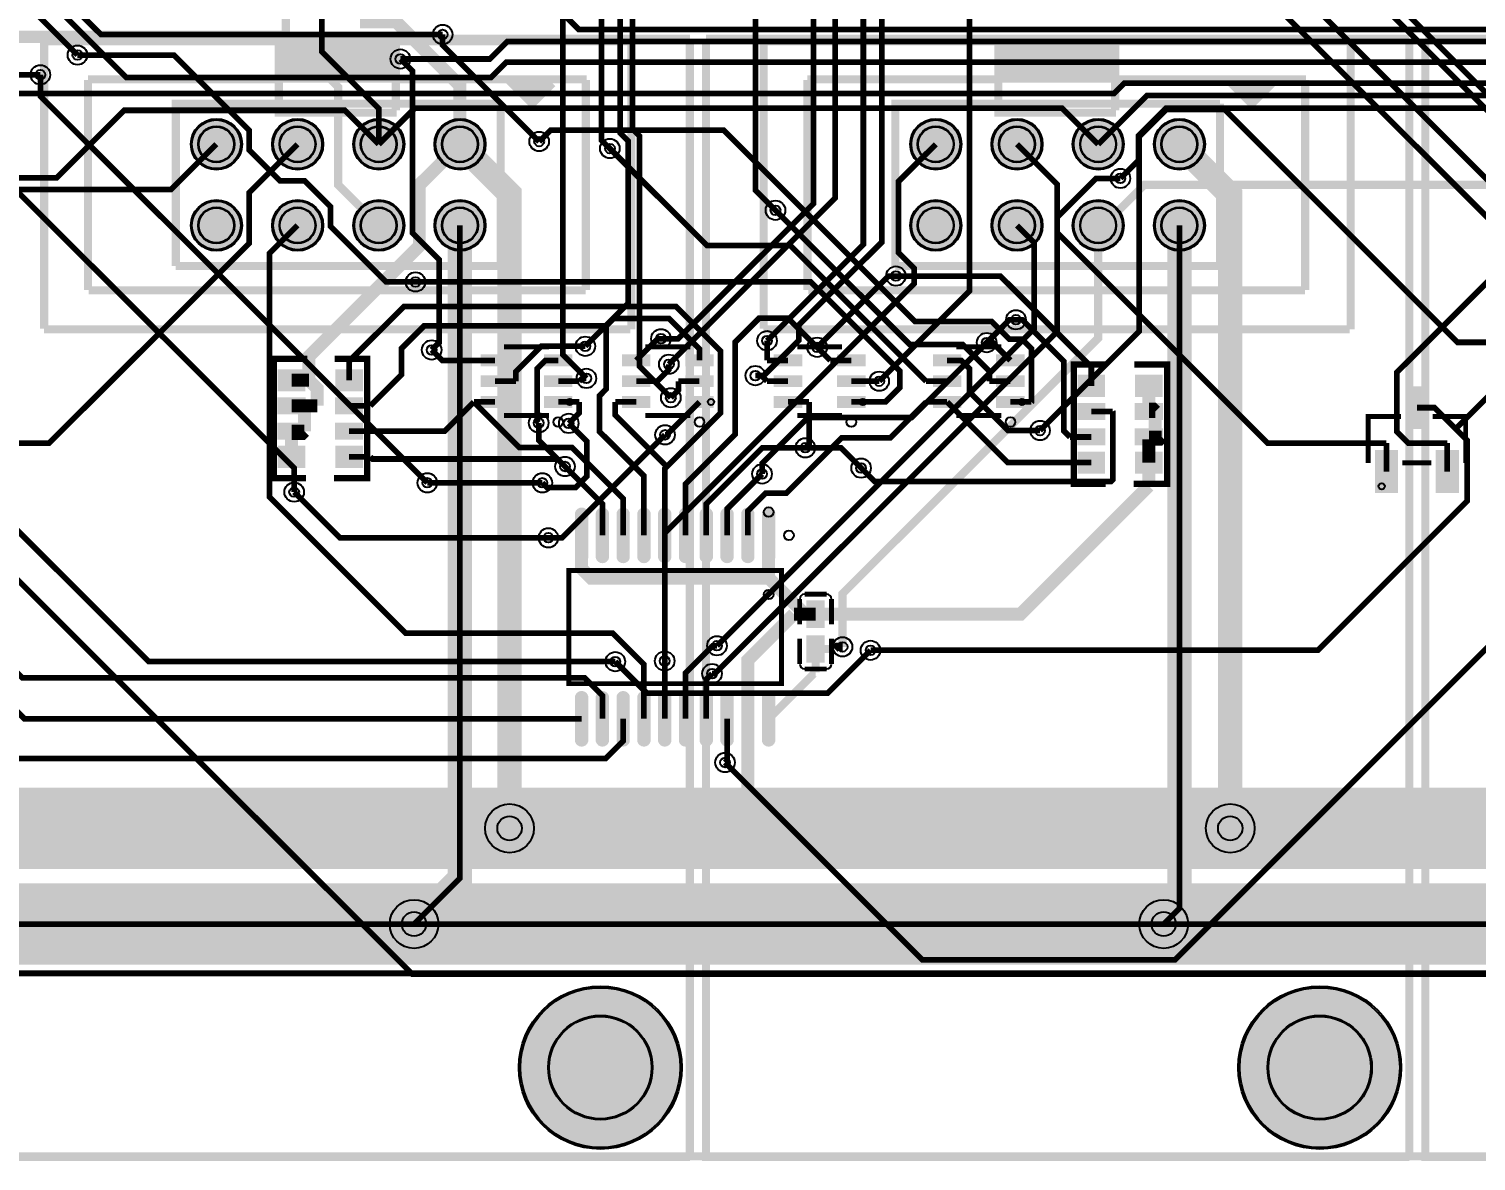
# Model space of a CAD drawing. Header units: millimetres. Extents: x 0 to 210, y -1 to 136.
# Drawn here: x 23.83 to 69.1, y -0.52 to 34.92 of the extents above; entities that cross this region are included whole.
import ezdxf

# ---------------------------------------------------------------- set-up
doc = ezdxf.new("R2010")
doc.units = ezdxf.units.MM
for name, color, linetype, true_color in [('BoardOutLine', 7, 'Continuous', 0xff00ff), ('BottomLayer', 7, 'Continuous', 0x0000ff), ('BottomSolderMaskLayer', 7, 'Continuous', 0xaa00ff), ('Document', 7, 'Continuous', 0xffffff), ('Hole', 7, 'Continuous', 0x222222), ('Multi-Layer', 7, 'Continuous', 0xc0c0c0), ('TopLayer', 7, 'Continuous', 0xff0000), ('TopPasteMaskLayer', 7, 'Continuous', 0x808080), ('TopSilkLayer', 7, 'Continuous', 0xffcc00), ('TopSolderMaskLayer', 7, 'Continuous', 0x800080)]:
    doc.layers.add(name, color=color, linetype=linetype, true_color=true_color)

msp = doc.modelspace()

# ---------------------------------------------------------------- hatches: boundary and pattern name
at = {"layer": 'BottomSolderMaskLayer'}
for points in [[(28.905, 31.307, 1), (30.48, 31.307, 1)], [(31.445, 31.307, 1), (33.02, 31.307, 1)], [(33.985, 31.307, 1), (35.56, 31.307, 1)], [(36.525, 31.307, 1), (38.1, 31.307, 1)], [(51.409, 31.307, 1), (52.984, 31.307, 1)], [(53.949, 31.307, 1), (55.524, 31.307, 1)], [(56.489, 31.307, 1), (58.064, 31.307, 1)], [(59.029, 31.307, 1), (60.604, 31.307, 1)], [(28.905, 28.767, 1), (30.48, 28.767, 1)], [(31.445, 28.767, 1), (33.02, 28.767, 1)], [(33.985, 28.767, 1), (35.56, 28.767, 1)], [(36.525, 28.767, 1), (38.1, 28.767, 1)], [(51.409, 28.767, 1), (52.984, 28.767, 1)], [(53.949, 28.767, 1), (55.524, 28.767, 1)], [(56.489, 28.767, 1), (58.064, 28.767, 1)], [(59.029, 28.767, 1), (60.604, 28.767, 1)], [(39.154, 2.407, 1), (44.255, 2.407, 1)], [(61.658, 2.407, 1), (66.76, 2.407, 1)]]:
    msp.add_hatch(color=256, dxfattribs=at).paths.add_polyline_path(points)
at = {"layer": 'Document'}
for points in [[(35.302, 33.237), (35.302, 34.437), (31.702, 34.437), (31.702, 33.237)], [(57.807, 33.237), (57.807, 34.437), (54.207, 34.437), (54.207, 33.237)], [(40.309, 33.339), (38.963, 33.339), (39.624, 32.679)], [(62.814, 33.339), (61.468, 33.339), (62.128, 32.679)]]:
    msp.add_hatch(color=256, dxfattribs=at).paths.add_polyline_path(points)
at = {"layer": 'Multi-Layer'}
for points in [[(28.93, 31.307, 1), (30.454, 31.307, 1)], [(31.47, 31.307, 1), (32.994, 31.307, 1)], [(34.01, 31.307, 1), (35.534, 31.307, 1)], [(36.55, 31.307, 1), (38.074, 31.307, 1)], [(51.435, 31.307, 1), (52.959, 31.307, 1)], [(53.975, 31.307, 1), (55.499, 31.307, 1)], [(56.515, 31.307, 1), (58.039, 31.307, 1)], [(59.055, 31.307, 1), (60.579, 31.307, 1)], [(28.93, 28.767, 1), (30.454, 28.767, 1)], [(31.47, 28.767, 1), (32.994, 28.767, 1)], [(34.01, 28.767, 1), (35.534, 28.767, 1)], [(36.55, 28.767, 1), (38.074, 28.767, 1)], [(51.435, 28.767, 1), (52.959, 28.767, 1)], [(53.975, 28.767, 1), (55.499, 28.767, 1)], [(56.515, 28.767, 1), (58.039, 28.767, 1)], [(59.055, 28.767, 1), (60.579, 28.767, 1)]]:
    msp.add_hatch(color=256, dxfattribs=at).paths.add_polyline_path(points)
at = {"layer": 'TopLayer'}
for points in [[(38.015, 24.365), (38.015, 24.715), (38.795, 24.715), (38.795, 24.365)], [(39.995, 24.365), (39.995, 24.715), (40.775, 24.715), (40.775, 24.365)], [(42.435, 24.365), (42.435, 24.715), (43.215, 24.715), (43.215, 24.365)], [(44.415, 24.365), (44.415, 24.715), (45.195, 24.715), (45.195, 24.365)], [(47.185, 24.365), (47.185, 24.715), (47.964, 24.715), (47.964, 24.365)], [(49.164, 24.365), (49.164, 24.715), (49.944, 24.715), (49.944, 24.365)], [(52.163, 24.365), (52.163, 24.715), (52.943, 24.715), (52.943, 24.365)], [(54.143, 24.365), (54.143, 24.715), (54.923, 24.715), (54.923, 24.365)], [(32.443, 24.247), (32.443, 23.597), (31.643, 23.597), (31.643, 24.247)], [(34.243, 24.247), (34.243, 23.597), (33.443, 23.597), (33.443, 24.247)], [(38.015, 23.715), (38.015, 24.065), (38.795, 24.065), (38.795, 23.715)], [(39.995, 23.715), (39.995, 24.065), (40.775, 24.065), (40.775, 23.715)], [(42.435, 23.715), (42.435, 24.065), (43.215, 24.065), (43.215, 23.715)], [(44.415, 23.715), (44.415, 24.065), (45.195, 24.065), (45.195, 23.715)], [(47.185, 23.715), (47.185, 24.065), (47.964, 24.065), (47.964, 23.715)], [(49.164, 23.715), (49.164, 24.065), (49.944, 24.065), (49.944, 23.715)], [(52.163, 23.715), (52.163, 24.065), (52.943, 24.065), (52.943, 23.715)], [(54.143, 23.715), (54.143, 24.065), (54.923, 24.065), (54.923, 23.715)], [(57.463, 24.069), (57.463, 23.419), (56.663, 23.419), (56.663, 24.069)], [(59.262, 24.069), (59.262, 23.419), (58.462, 23.419), (58.462, 24.069)], [(67.596, 23.686), (67.596, 22.436), (66.896, 22.436), (66.896, 23.686)], [(32.443, 23.372), (32.443, 22.872), (31.643, 22.872), (31.643, 23.372)], [(34.243, 23.372), (34.243, 22.872), (33.443, 22.872), (33.443, 23.372)], [(38.015, 23.065), (38.015, 23.415), (38.795, 23.415), (38.795, 23.065)], [(39.995, 23.065), (39.995, 23.415), (40.775, 23.415), (40.775, 23.065)], [(42.435, 23.065), (42.435, 23.415), (43.215, 23.415), (43.215, 23.065)], [(44.415, 23.065), (44.415, 23.415), (45.195, 23.415), (45.195, 23.065)], [(47.185, 23.065), (47.185, 23.415), (47.964, 23.415), (47.964, 23.065)], [(49.164, 23.065), (49.164, 23.415), (49.944, 23.415), (49.944, 23.065)], [(52.163, 23.065), (52.163, 23.415), (52.943, 23.415), (52.943, 23.065)], [(54.143, 23.065), (54.143, 23.415), (54.923, 23.415), (54.923, 23.065)], [(57.463, 23.194), (57.463, 22.694), (56.663, 22.694), (56.663, 23.194)], [(59.262, 23.194), (59.262, 22.694), (58.462, 22.694), (58.462, 23.194)], [(32.443, 22.572), (32.443, 22.072), (31.643, 22.072), (31.643, 22.572)], [(34.243, 22.572), (34.243, 22.072), (33.443, 22.072), (33.443, 22.572)], [(57.463, 22.394), (57.463, 21.894), (56.663, 21.894), (56.663, 22.394)], [(59.262, 22.394), (59.262, 21.894), (58.462, 21.894), (58.462, 22.394)], [(32.443, 21.847), (32.443, 21.197), (31.643, 21.197), (31.643, 21.847)], [(34.243, 21.847), (34.243, 21.197), (33.443, 21.197), (33.443, 21.847)], [(57.463, 21.669), (57.463, 21.019), (56.663, 21.019), (56.663, 21.669)], [(59.262, 21.669), (59.262, 21.019), (58.462, 21.019), (58.462, 21.669)], [(66.646, 21.686), (66.646, 20.436), (65.946, 20.436), (65.946, 21.686)], [(68.546, 21.686), (68.546, 20.436), (67.846, 20.436), (67.846, 21.686)], [(41.3, 18.376, -0.785398), (40.936, 18.376), (40.936, 19.754, -0.785398), (41.3, 19.754)], [(41.95, 18.376, -0.785398), (41.586, 18.376), (41.586, 19.754, -0.785398), (41.95, 19.754)], [(42.6, 18.376, -0.785398), (42.236, 18.376), (42.236, 19.754, -0.785398), (42.6, 19.754)], [(43.25, 18.376, -0.785398), (42.886, 18.376), (42.886, 19.754, -0.785398), (43.25, 19.754)], [(43.9, 18.376, -0.785398), (43.536, 18.376), (43.536, 19.754, -0.785398), (43.9, 19.754)], [(44.55, 18.376, -0.785398), (44.186, 18.376), (44.186, 19.754, -0.785398), (44.55, 19.754)], [(45.2, 18.376, -0.785398), (44.836, 18.376), (44.836, 19.754, -0.785398), (45.2, 19.754)], [(45.85, 18.376, -0.785398), (45.486, 18.376), (45.486, 19.754, -0.785398), (45.85, 19.754)], [(46.5, 18.376, -0.785398), (46.136, 18.376), (46.136, 19.754, -0.785398), (46.5, 19.754)], [(47.15, 18.376, -0.785398), (46.786, 18.376), (46.786, 19.754, -0.785398), (47.15, 19.754)], [(48.708, 16.203), (48.168, 16.203), (48.168, 16.993), (48.708, 16.993)], [(48.708, 15.903), (48.168, 15.903), (48.168, 15.113), (48.708, 15.113)], [(41.3, 12.634, -0.785398), (40.936, 12.634), (40.936, 14.012, -0.785398), (41.3, 14.012)], [(41.95, 12.634, -0.785398), (41.586, 12.634), (41.586, 14.012, -0.785398), (41.95, 14.012)], [(42.6, 12.634, -0.785398), (42.236, 12.634), (42.236, 14.012, -0.785398), (42.6, 14.012)], [(43.25, 12.634, -0.785398), (42.886, 12.634), (42.886, 14.012, -0.785398), (43.25, 14.012)], [(43.9, 12.634, -0.785398), (43.536, 12.634), (43.536, 14.012, -0.785398), (43.9, 14.012)], [(44.55, 12.634, -0.785398), (44.186, 12.634), (44.186, 14.012, -0.785398), (44.55, 14.012)], [(45.2, 12.634, -0.785398), (44.836, 12.634), (44.836, 14.012, -0.785398), (45.2, 14.012)], [(45.85, 12.634, -0.785398), (45.486, 12.634), (45.486, 14.012, -0.785398), (45.85, 14.012)], [(46.5, 12.634, -0.785398), (46.136, 12.634), (46.136, 14.012, -0.785398), (46.5, 14.012)], [(47.15, 12.634, -0.785398), (46.786, 12.634), (46.786, 14.012, -0.785398), (47.15, 14.012)]]:
    msp.add_hatch(color=256, dxfattribs=at).paths.add_polyline_path(points)
at = {"layer": 'TopPasteMaskLayer'}
for points in [[(38.015, 24.365), (38.015, 24.715), (38.795, 24.715), (38.795, 24.365)], [(39.995, 24.365), (39.995, 24.715), (40.775, 24.715), (40.775, 24.365)], [(42.435, 24.365), (42.435, 24.715), (43.215, 24.715), (43.215, 24.365)], [(44.415, 24.365), (44.415, 24.715), (45.195, 24.715), (45.195, 24.365)], [(47.185, 24.365), (47.185, 24.715), (47.964, 24.715), (47.964, 24.365)], [(49.164, 24.365), (49.164, 24.715), (49.944, 24.715), (49.944, 24.365)], [(52.163, 24.365), (52.163, 24.715), (52.943, 24.715), (52.943, 24.365)], [(54.143, 24.365), (54.143, 24.715), (54.923, 24.715), (54.923, 24.365)], [(32.443, 24.247), (32.443, 23.597), (31.643, 23.597), (31.643, 24.247)], [(34.243, 24.247), (34.243, 23.597), (33.443, 23.597), (33.443, 24.247)], [(38.015, 23.715), (38.015, 24.065), (38.795, 24.065), (38.795, 23.715)], [(39.995, 23.715), (39.995, 24.065), (40.775, 24.065), (40.775, 23.715)], [(42.435, 23.715), (42.435, 24.065), (43.215, 24.065), (43.215, 23.715)], [(44.415, 23.715), (44.415, 24.065), (45.195, 24.065), (45.195, 23.715)], [(47.185, 23.715), (47.185, 24.065), (47.964, 24.065), (47.964, 23.715)], [(49.164, 23.715), (49.164, 24.065), (49.944, 24.065), (49.944, 23.715)], [(52.163, 23.715), (52.163, 24.065), (52.943, 24.065), (52.943, 23.715)], [(54.143, 23.715), (54.143, 24.065), (54.923, 24.065), (54.923, 23.715)], [(57.463, 24.069), (57.463, 23.419), (56.663, 23.419), (56.663, 24.069)], [(59.262, 24.069), (59.262, 23.419), (58.462, 23.419), (58.462, 24.069)], [(67.596, 23.686), (67.596, 22.436), (66.896, 22.436), (66.896, 23.686)], [(32.443, 23.372), (32.443, 22.872), (31.643, 22.872), (31.643, 23.372)], [(34.243, 23.372), (34.243, 22.872), (33.443, 22.872), (33.443, 23.372)], [(38.015, 23.065), (38.015, 23.415), (38.795, 23.415), (38.795, 23.065)], [(39.995, 23.065), (39.995, 23.415), (40.775, 23.415), (40.775, 23.065)], [(42.435, 23.065), (42.435, 23.415), (43.215, 23.415), (43.215, 23.065)], [(44.415, 23.065), (44.415, 23.415), (45.195, 23.415), (45.195, 23.065)], [(47.185, 23.065), (47.185, 23.415), (47.964, 23.415), (47.964, 23.065)], [(49.164, 23.065), (49.164, 23.415), (49.944, 23.415), (49.944, 23.065)], [(52.163, 23.065), (52.163, 23.415), (52.943, 23.415), (52.943, 23.065)], [(54.143, 23.065), (54.143, 23.415), (54.923, 23.415), (54.923, 23.065)], [(57.463, 23.194), (57.463, 22.694), (56.663, 22.694), (56.663, 23.194)], [(59.262, 23.194), (59.262, 22.694), (58.462, 22.694), (58.462, 23.194)], [(32.443, 22.572), (32.443, 22.072), (31.643, 22.072), (31.643, 22.572)], [(34.243, 22.572), (34.243, 22.072), (33.443, 22.072), (33.443, 22.572)], [(57.463, 22.394), (57.463, 21.894), (56.663, 21.894), (56.663, 22.394)], [(59.262, 22.394), (59.262, 21.894), (58.462, 21.894), (58.462, 22.394)], [(32.443, 21.847), (32.443, 21.197), (31.643, 21.197), (31.643, 21.847)], [(34.243, 21.847), (34.243, 21.197), (33.443, 21.197), (33.443, 21.847)], [(57.463, 21.669), (57.463, 21.019), (56.663, 21.019), (56.663, 21.669)], [(59.262, 21.669), (59.262, 21.019), (58.462, 21.019), (58.462, 21.669)], [(66.646, 21.686), (66.646, 20.436), (65.946, 20.436), (65.946, 21.686)], [(68.546, 21.686), (68.546, 20.436), (67.846, 20.436), (67.846, 21.686)], [(41.3, 18.376, -0.785398), (40.936, 18.376), (40.936, 19.754, -0.785398), (41.3, 19.754)], [(41.95, 18.376, -0.785398), (41.586, 18.376), (41.586, 19.754, -0.785398), (41.95, 19.754)], [(42.6, 18.376, -0.785398), (42.236, 18.376), (42.236, 19.754, -0.785398), (42.6, 19.754)], [(43.25, 18.376, -0.785398), (42.886, 18.376), (42.886, 19.754, -0.785398), (43.25, 19.754)], [(43.9, 18.376, -0.785398), (43.536, 18.376), (43.536, 19.754, -0.785398), (43.9, 19.754)], [(44.55, 18.376, -0.785398), (44.186, 18.376), (44.186, 19.754, -0.785398), (44.55, 19.754)], [(45.2, 18.376, -0.785398), (44.836, 18.376), (44.836, 19.754, -0.785398), (45.2, 19.754)], [(45.85, 18.376, -0.785398), (45.486, 18.376), (45.486, 19.754, -0.785398), (45.85, 19.754)], [(46.5, 18.376, -0.785398), (46.136, 18.376), (46.136, 19.754, -0.785398), (46.5, 19.754)], [(47.15, 18.376, -0.785398), (46.786, 18.376), (46.786, 19.754, -0.785398), (47.15, 19.754)], [(48.213, 16.883), (48.663, 16.883), (48.713, 16.833), (48.713, 16.303), (48.663, 16.253), (48.213, 16.253), (48.163, 16.303), (48.163, 16.833)], [(48.213, 15.853), (48.663, 15.853), (48.713, 15.803), (48.713, 15.273), (48.663, 15.223), (48.213, 15.223), (48.163, 15.273), (48.163, 15.803)], [(41.3, 12.634, -0.785398), (40.936, 12.634), (40.936, 14.012, -0.785398), (41.3, 14.012)], [(41.95, 12.634, -0.785398), (41.586, 12.634), (41.586, 14.012, -0.785398), (41.95, 14.012)], [(42.6, 12.634, -0.785398), (42.236, 12.634), (42.236, 14.012, -0.785398), (42.6, 14.012)], [(43.25, 12.634, -0.785398), (42.886, 12.634), (42.886, 14.012, -0.785398), (43.25, 14.012)], [(43.9, 12.634, -0.785398), (43.536, 12.634), (43.536, 14.012, -0.785398), (43.9, 14.012)], [(44.55, 12.634, -0.785398), (44.186, 12.634), (44.186, 14.012, -0.785398), (44.55, 14.012)], [(45.2, 12.634, -0.785398), (44.836, 12.634), (44.836, 14.012, -0.785398), (45.2, 14.012)], [(45.85, 12.634, -0.785398), (45.486, 12.634), (45.486, 14.012, -0.785398), (45.85, 14.012)], [(46.5, 12.634, -0.785398), (46.136, 12.634), (46.136, 14.012, -0.785398), (46.5, 14.012)], [(47.15, 12.634, -0.785398), (46.786, 12.634), (46.786, 14.012, -0.785398), (47.15, 14.012)]]:
    msp.add_hatch(color=256, dxfattribs=at).paths.add_polyline_path(points)
at = {"layer": 'TopSolderMaskLayer'}
for points in [[(28.905, 31.307, 1), (30.48, 31.307, 1)], [(31.445, 31.307, 1), (33.02, 31.307, 1)], [(33.985, 31.307, 1), (35.56, 31.307, 1)], [(36.525, 31.307, 1), (38.1, 31.307, 1)], [(51.409, 31.307, 1), (52.984, 31.307, 1)], [(53.949, 31.307, 1), (55.524, 31.307, 1)], [(56.489, 31.307, 1), (58.064, 31.307, 1)], [(59.029, 31.307, 1), (60.604, 31.307, 1)], [(28.905, 28.767, 1), (30.48, 28.767, 1)], [(31.445, 28.767, 1), (33.02, 28.767, 1)], [(33.985, 28.767, 1), (35.56, 28.767, 1)], [(36.525, 28.767, 1), (38.1, 28.767, 1)], [(51.409, 28.767, 1), (52.984, 28.767, 1)], [(53.949, 28.767, 1), (55.524, 28.767, 1)], [(56.489, 28.767, 1), (58.064, 28.767, 1)], [(59.029, 28.767, 1), (60.604, 28.767, 1)], [(37.958, 24.354), (37.958, 24.727), (38.852, 24.727), (38.852, 24.354)], [(39.938, 24.354), (39.938, 24.727), (40.832, 24.727), (40.832, 24.354)], [(42.378, 24.354), (42.378, 24.727), (43.271, 24.727), (43.271, 24.354)], [(44.358, 24.354), (44.358, 24.727), (45.251, 24.727), (45.251, 24.354)], [(47.128, 24.354), (47.128, 24.727), (48.021, 24.727), (48.021, 24.354)], [(49.108, 24.354), (49.108, 24.727), (50.001, 24.727), (50.001, 24.354)], [(52.106, 24.354), (52.106, 24.727), (53, 24.727), (53, 24.354)], [(54.086, 24.354), (54.086, 24.727), (54.979, 24.727), (54.979, 24.354)], [(32.475, 24.267), (32.475, 23.576), (31.612, 23.576), (31.612, 24.267)], [(34.275, 24.267), (34.275, 23.576), (33.412, 23.576), (33.412, 24.267)], [(37.958, 23.704), (37.958, 24.077), (38.852, 24.077), (38.852, 23.704)], [(39.938, 23.704), (39.938, 24.077), (40.832, 24.077), (40.832, 23.704)], [(42.378, 23.704), (42.378, 24.077), (43.271, 24.077), (43.271, 23.704)], [(44.358, 23.704), (44.358, 24.077), (45.251, 24.077), (45.251, 23.704)], [(47.128, 23.704), (47.128, 24.077), (48.021, 24.077), (48.021, 23.704)], [(49.108, 23.704), (49.108, 24.077), (50.001, 24.077), (50.001, 23.704)], [(52.106, 23.704), (52.106, 24.077), (53, 24.077), (53, 23.704)], [(54.086, 23.704), (54.086, 24.077), (54.979, 24.077), (54.979, 23.704)], [(57.494, 24.09), (57.494, 23.398), (56.631, 23.398), (56.631, 24.09)], [(59.294, 24.09), (59.294, 23.398), (58.431, 23.398), (58.431, 24.09)], [(67.61, 23.732), (67.61, 22.391), (66.882, 22.391), (66.882, 23.732)], [(32.484, 23.388), (32.484, 22.856), (31.603, 22.856), (31.603, 23.388)], [(34.284, 23.388), (34.284, 22.856), (33.403, 22.856), (33.403, 23.388)], [(37.958, 23.054), (37.958, 23.427), (38.852, 23.427), (38.852, 23.054)], [(39.938, 23.054), (39.938, 23.427), (40.832, 23.427), (40.832, 23.054)], [(42.378, 23.054), (42.378, 23.427), (43.271, 23.427), (43.271, 23.054)], [(44.358, 23.054), (44.358, 23.427), (45.251, 23.427), (45.251, 23.054)], [(47.128, 23.054), (47.128, 23.427), (48.021, 23.427), (48.021, 23.054)], [(49.108, 23.054), (49.108, 23.427), (50.001, 23.427), (50.001, 23.054)], [(52.106, 23.054), (52.106, 23.427), (53, 23.427), (53, 23.054)], [(54.086, 23.054), (54.086, 23.427), (54.979, 23.427), (54.979, 23.054)], [(57.503, 23.21), (57.503, 22.678), (56.622, 22.678), (56.622, 23.21)], [(59.303, 23.21), (59.303, 22.678), (58.422, 22.678), (58.422, 23.21)], [(32.484, 22.588), (32.484, 22.056), (31.603, 22.056), (31.603, 22.588)], [(34.284, 22.588), (34.284, 22.056), (33.403, 22.056), (33.403, 22.588)], [(57.503, 22.41), (57.503, 21.878), (56.622, 21.878), (56.622, 22.41)], [(59.303, 22.41), (59.303, 21.878), (58.422, 21.878), (58.422, 22.41)], [(32.475, 21.868), (32.475, 21.176), (31.612, 21.176), (31.612, 21.868)], [(34.275, 21.868), (34.275, 21.176), (33.412, 21.176), (33.412, 21.868)], [(66.661, 21.732), (66.661, 20.391), (65.932, 20.391), (65.932, 21.732)], [(68.56, 21.732), (68.56, 20.391), (67.832, 20.391), (67.832, 21.732)], [(57.494, 21.69), (57.494, 20.999), (56.631, 20.999), (56.631, 21.69)], [(59.294, 21.69), (59.294, 20.999), (58.431, 20.999), (58.431, 21.69)], [(41.326, 18.356, -0.785398), (40.911, 18.356), (40.911, 19.774, -0.785398), (41.326, 19.774)], [(41.976, 18.356, -0.785398), (41.561, 18.356), (41.561, 19.774, -0.785398), (41.976, 19.774)], [(42.626, 18.356, -0.785398), (42.211, 18.356), (42.211, 19.774, -0.785398), (42.626, 19.774)], [(43.276, 18.356, -0.785398), (42.861, 18.356), (42.861, 19.774, -0.785398), (43.276, 19.774)], [(43.926, 18.356, -0.785398), (43.511, 18.356), (43.511, 19.774, -0.785398), (43.926, 19.774)], [(44.576, 18.356, -0.785398), (44.161, 18.356), (44.161, 19.774, -0.785398), (44.576, 19.774)], [(45.226, 18.356, -0.785398), (44.811, 18.356), (44.811, 19.774, -0.785398), (45.226, 19.774)], [(45.876, 18.356, -0.785398), (45.461, 18.356), (45.461, 19.774, -0.785398), (45.876, 19.774)], [(46.526, 18.356, -0.785398), (46.111, 18.356), (46.111, 19.774, -0.785398), (46.526, 19.774)], [(47.176, 18.356, -0.785398), (46.761, 18.356), (46.761, 19.774, -0.785398), (47.176, 19.774)], [(48.725, 16.166), (48.151, 16.166), (48.151, 17.03), (48.725, 17.03)], [(48.725, 15.94), (48.151, 15.94), (48.151, 15.076), (48.725, 15.076)], [(41.326, 12.614, -0.785398), (40.911, 12.614), (40.911, 14.032, -0.785398), (41.326, 14.032)], [(41.976, 12.614, -0.785398), (41.561, 12.614), (41.561, 14.032, -0.785398), (41.976, 14.032)], [(42.626, 12.614, -0.785398), (42.211, 12.614), (42.211, 14.032, -0.785398), (42.626, 14.032)], [(43.276, 12.614, -0.785398), (42.861, 12.614), (42.861, 14.032, -0.785398), (43.276, 14.032)], [(43.926, 12.614, -0.785398), (43.511, 12.614), (43.511, 14.032, -0.785398), (43.926, 14.032)], [(44.576, 12.614, -0.785398), (44.161, 12.614), (44.161, 14.032, -0.785398), (44.576, 14.032)], [(45.226, 12.614, -0.785398), (44.811, 12.614), (44.811, 14.032, -0.785398), (45.226, 14.032)], [(45.876, 12.614, -0.785398), (45.461, 12.614), (45.461, 14.032, -0.785398), (45.876, 14.032)], [(46.526, 12.614, -0.785398), (46.111, 12.614), (46.111, 14.032, -0.785398), (46.526, 14.032)], [(47.176, 12.614, -0.785398), (46.761, 12.614), (46.761, 14.032, -0.785398), (47.176, 14.032)], [(39.154, 2.407, 1), (44.255, 2.407, 1)], [(61.658, 2.407, 1), (66.76, 2.407, 1)]]:
    msp.add_hatch(color=256, dxfattribs=at).paths.add_polyline_path(points)

# ---------------------------------------------------------------- linework, layer by layer
at = {"layer": 'BoardOutLine', "const_width": 0.254}
msp.add_lwpolyline([(-0.086, 135.625), (209.914, 135.625), (209.914, -0.375), (-0.086, -0.375), (-0.086, 135.625)], close=True, dxfattribs=at)
at = {"layer": 'BottomLayer'}
for points, const_width in [([(34.772, 31.307), (34.772, 32.422), (32.996, 34.199), (32.996, 39.414), (33.711, 40.13), (34.628, 40.13), (35.402, 40.905), (35.402, 61.669)], 0.178), ([(55.459, 22.346), (58.558, 25.446), (58.558, 31.54), (59.411, 32.393), (61.234, 32.393), (68.521, 25.107), (74.143, 25.107), (74.57, 25.534), (74.57, 26.023), (73.187, 27.407), (73.187, 29.585), (72.851, 29.921), (72.403, 29.921), (66.49, 35.834), (66.49, 47.94), (72.247, 53.697), (72.247, 60.34)], 0.178), ([(41.234, 24.984), (42.575, 26.325), (42.575, 31.411), (42.329, 31.657), (42.329, 56.669), (44.375, 58.714), (47.109, 58.714)], 0.178), ([(37.592, 54.915), (36.337, 53.66), (36.337, 42.052), (40.535, 37.854), (40.535, 24.713), (41.269, 23.979)], 0.178), ([(43.848, 24.421), (49.053, 29.626), (49.053, 51.075), (47.752, 52.375)], 0.178), ([(43.909, 23.372), (42.933, 24.349), (42.933, 31.559), (42.713, 31.778), (42.713, 48.509), (42.903, 48.699)], 0.178), ([(40.132, 47.295), (41.737, 45.69), (41.737, 31.437), (41.737, 31.437), (42.002, 31.173)], 0.178), ([(72.732, 25.739), (54.162, 44.309), (54.162, 45.091), (53.38, 45.874), (52.624, 45.874), (51.497, 47), (51.497, 47.428), (51.497, 47.428)], 0.178), ([(50.153, 46.859), (50.505, 46.508), (50.505, 28.238), (47.912, 25.646), (47.912, 25.164), (46.814, 24.065), (46.553, 24.065)], 0.178), ([(56.459, 45.953), (56.459, 45.36), (72.471, 29.347), (72.614, 29.347)], 0.178), ([(52.832, 44.755), (53.253, 44.334), (53.253, 26.716), (50.428, 23.89)], 0.178), ([(73.929, 25.718), (55.372, 44.275), (55.372, 44.755)], 0.178), ([(46.561, 43.536), (46.561, 29.863), (47.184, 29.241)], 0.178), ([(32.813, 41.416), (31.864, 40.468), (31.864, 34.737)], 0.254), ([(48.371, 37.717), (48.371, 29.45), (44.141, 25.22), (43.601, 25.22)], 0.178), ([(49.931, 37.717), (49.931, 28.17), (46.918, 25.157)], 0.178), ([(37.312, 31.307), (37.312, 33.144), (35.314, 35.142), (34.188, 35.142)], 0.406), ([(12.268, 28.767), (13.538, 30.037), (13.538, 31.598), (16.677, 34.736), (16.677, 34.737), (31.864, 34.737)], 0.254), ([(34.772, 28.767), (33.503, 30.037), (33.503, 33.098), (31.864, 34.737)], 0.254), ([(36.77, 34.743), (36.77, 34.413), (39.791, 31.392)], 0.178), ([(19.208, 34.09), (32.127, 21.171), (32.127, 20.419)], 0.178), ([(35.922, 26.998), (35.005, 26.998), (33.263, 28.741), (33.263, 29.358), (32.458, 30.163), (31.682, 30.163), (30.723, 31.122), (30.723, 31.737), (28.362, 34.098), (25.348, 34.098)], 0.178), ([(35.449, 33.976), (35.827, 33.598), (35.827, 28.528), (36.663, 27.693), (36.663, 25.103), (36.428, 24.869)], 0.178), ([(36.292, 20.71), (24.188, 32.814), (24.188, 33.482)], 0.178), ([(38.864, 9.895), (38.864, 29.756), (37.312, 31.307)], 0.762), ([(61.407, 9.895), (61.407, 29.717), (59.817, 31.307)], 0.762), ([(19.208, 31.541), (19.208, 21.942), (35.824, 5.326), (86.005, 5.326), (100.615, 19.935), (100.615, 23.153)], 0.178), ([(38.863, 9.895), (38.863, 29.756), (37.312, 31.307)], 0.406), ([(52.197, 31.307), (51.034, 30.145), (51.034, 27.909), (51.523, 27.42), (51.523, 26.944), (43.718, 19.139), (43.718, 15.133)], 0.178), ([(61.407, 9.895), (61.407, 29.717), (59.817, 31.307)], 0.406), ([(45.2, 14.738), (45.291, 14.738), (55.994, 25.441), (55.994, 29.016), (57.217, 30.239), (57.973, 30.239)], 0.178), ([(35.876, 6.898), (37.312, 8.334), (37.312, 28.767)], 0.762), ([(59.326, 6.898), (59.817, 7.389), (59.817, 28.767)], 0.762), ([(35.876, 6.898), (37.312, 8.334), (37.312, 28.767)], 0.178), ([(45.351, 15.609), (55.278, 25.537), (55.278, 28.226), (54.737, 28.767)], 0.178), ([(77.241, 28.767), (77.241, 23.341), (59.675, 5.775), (51.784, 5.775), (45.605, 11.955)], 0.178), ([(57.277, 28.767), (57.277, 25.236), (49.28, 17.239), (49.28, 15.575)], 0.254), ([(59.326, 6.898), (59.817, 7.388), (59.817, 28.767)], 0.178), ([(50.95, 27.182), (50.716, 27.182), (48.486, 24.952)], 0.178), ([(53.79, 25.098), (54.504, 25.813), (54.705, 25.813)], 0.178), ([(46.763, 20.987), (46.763, 21.319), (48.202, 22.757), (51.449, 22.757), (53.79, 25.098)], 0.178), ([(40.599, 21.22), (39.777, 22.042), (39.777, 22.585)], 0.178), ([(40.716, 22.572), (41.282, 22.006), (41.282, 20.91), (40.932, 20.561), (40.038, 20.561), (39.889, 20.71)], 0.178), ([(40.08, 18.989), (40.504, 18.989), (43.728, 22.212)], 0.178), ([(48.114, 21.806), (49.227, 21.806), (49.861, 21.172)], 0.178), ([(42.172, 15.112), (43.159, 14.125), (48.814, 14.125), (50.156, 15.467)], 0.178)]:
    msp.add_lwpolyline(points, dxfattribs=dict(at, const_width=const_width))
at = {"layer": 'BottomSolderMaskLayer'}
for centre, radius in [((29.692, 31.307), 0.787), ((29.692, 31.307), 0.568), ((32.232, 31.307), 0.787), ((32.232, 31.307), 0.568), ((34.772, 31.307), 0.787), ((34.772, 31.307), 0.568), ((37.312, 31.307), 0.787), ((37.312, 31.307), 0.568), ((52.197, 31.307), 0.787), ((52.197, 31.307), 0.568), ((54.737, 31.307), 0.787), ((54.737, 31.307), 0.568), ((57.277, 31.307), 0.787), ((57.277, 31.307), 0.568), ((59.817, 31.307), 0.787), ((59.817, 31.307), 0.568), ((29.692, 28.767), 0.787), ((32.232, 28.767), 0.787), ((34.772, 28.767), 0.787), ((37.312, 28.767), 0.787), ((52.197, 28.767), 0.787), ((54.737, 28.767), 0.787), ((57.277, 28.767), 0.787), ((59.817, 28.767), 0.787), ((29.692, 28.767), 0.568), ((32.232, 28.767), 0.568), ((34.772, 28.767), 0.568), ((37.312, 28.767), 0.568), ((52.197, 28.767), 0.568), ((54.737, 28.767), 0.568), ((57.277, 28.767), 0.568), ((59.817, 28.767), 0.568), ((41.704, 2.407), 2.551), ((64.209, 2.407), 2.551), ((41.704, 2.407), 1.633), ((64.208, 2.407), 1.633)]:
    msp.add_circle(centre, radius, dxfattribs=at)
at = {"layer": 'Document'}
for centre, radius in [((40.745, 23.24), 0.1), ((45.165, 23.24), 0.1), ((49.915, 23.24), 0.1), ((54.893, 23.24), 0.1), ((66.146, 20.601), 0.1), ((46.968, 19.794), 0.15)]:
    msp.add_circle(centre, radius, dxfattribs=at)
at = {"layer": 'Hole'}
for centre, radius in [((36.77, 34.743), 0.152), ((25.348, 34.098), 0.152), ((35.449, 33.976), 0.152), ((24.188, 33.482), 0.152), ((39.791, 31.392), 0.152), ((42.002, 31.173), 0.152), ((57.973, 30.238), 0.152), ((47.183, 29.241), 0.152), ((50.95, 27.182), 0.152), ((35.922, 26.998), 0.152), ((54.705, 25.813), 0.152), ((43.601, 25.219), 0.152), ((36.428, 24.869), 0.152), ((41.234, 24.984), 0.152), ((46.918, 25.157), 0.152), ((48.486, 24.952), 0.152), ((53.79, 25.098), 0.152), ((43.848, 24.421), 0.152), ((41.269, 23.979), 0.152), ((46.553, 24.065), 0.152), ((50.428, 23.89), 0.152), ((43.909, 23.372), 0.152), ((39.777, 22.585), 0.152), ((40.716, 22.571), 0.152), ((43.728, 22.212), 0.152), ((55.459, 22.346), 0.152), ((48.114, 21.806), 0.152), ((40.599, 21.22), 0.152), ((49.861, 21.171), 0.152), ((36.292, 20.71), 0.152), ((39.889, 20.71), 0.152), ((46.763, 20.987), 0.152), ((32.127, 20.419), 0.152), ((40.08, 18.989), 0.152), ((45.351, 15.609), 0.152), ((49.28, 15.575), 0.152), ((50.156, 15.467), 0.152), ((42.172, 15.112), 0.152), ((43.718, 15.133), 0.152), ((45.199, 14.738), 0.152), ((45.605, 11.955), 0.152), ((38.863, 9.895), 0.381), ((61.407, 9.895), 0.381), ((35.876, 6.898), 0.381), ((59.326, 6.898), 0.381)]:
    msp.add_circle(centre, radius, dxfattribs=at)
at = {"layer": 'Multi-Layer'}
for centre, radius in [((36.77, 34.743), 0.305), ((25.348, 34.098), 0.305), ((35.449, 33.976), 0.305), ((24.188, 33.482), 0.305), ((29.692, 31.307), 0.762), ((29.692, 31.307), 0.55), ((32.232, 31.307), 0.762), ((32.232, 31.307), 0.55), ((34.772, 31.307), 0.762), ((34.772, 31.307), 0.55), ((37.312, 31.307), 0.762), ((37.312, 31.307), 0.55), ((39.791, 31.392), 0.305), ((52.197, 31.307), 0.762), ((52.197, 31.307), 0.55), ((54.737, 31.307), 0.762), ((54.737, 31.307), 0.55), ((57.277, 31.307), 0.762), ((57.277, 31.307), 0.55), ((59.817, 31.307), 0.762), ((59.817, 31.307), 0.55), ((42.002, 31.173), 0.305), ((57.973, 30.238), 0.305), ((29.692, 28.767), 0.762), ((32.232, 28.767), 0.762), ((34.772, 28.767), 0.762), ((37.312, 28.767), 0.762), ((47.183, 29.241), 0.305), ((52.197, 28.767), 0.762), ((54.737, 28.767), 0.762), ((57.277, 28.767), 0.762), ((59.817, 28.767), 0.762), ((29.692, 28.767), 0.55), ((32.232, 28.767), 0.55), ((34.772, 28.767), 0.55), ((37.312, 28.767), 0.55), ((52.197, 28.767), 0.55), ((54.737, 28.767), 0.55), ((57.277, 28.767), 0.55), ((59.817, 28.767), 0.55), ((35.922, 26.998), 0.305), ((50.95, 27.182), 0.305), ((54.705, 25.813), 0.305), ((43.601, 25.219), 0.305), ((46.918, 25.157), 0.305), ((53.79, 25.098), 0.305), ((36.428, 24.869), 0.305), ((41.234, 24.984), 0.305), ((48.486, 24.952), 0.305), ((43.848, 24.421), 0.305), ((41.269, 23.979), 0.305), ((46.553, 24.065), 0.305), ((50.428, 23.89), 0.305), ((43.909, 23.372), 0.305), ((39.777, 22.585), 0.305), ((40.716, 22.571), 0.305), ((55.459, 22.346), 0.305), ((43.728, 22.212), 0.305), ((48.114, 21.806), 0.305), ((40.599, 21.22), 0.305), ((46.763, 20.987), 0.305), ((49.861, 21.171), 0.305), ((36.292, 20.71), 0.305), ((39.889, 20.71), 0.305), ((32.127, 20.419), 0.305), ((40.08, 18.989), 0.305), ((45.351, 15.609), 0.305), ((49.28, 15.575), 0.305), ((42.172, 15.112), 0.305), ((43.718, 15.133), 0.305), ((50.156, 15.467), 0.305), ((45.199, 14.738), 0.305), ((45.605, 11.955), 0.305), ((38.863, 9.895), 0.762), ((61.407, 9.895), 0.762), ((35.876, 6.898), 0.762), ((59.326, 6.898), 0.762), ((41.704, 2.407), 2.5), ((64.209, 2.407), 2.5), ((41.704, 2.407), 1.6), ((64.208, 2.407), 1.6)]:
    msp.add_circle(centre, radius, dxfattribs=at)
at = {"layer": 'TopLayer'}
for points, const_width in [([(4.565, 68.236), (4.107, 67.778), (0.889, 67.778), (0.58, 67.469), (0.58, 11.154), (6.377, 5.356), (128.02, 5.356), (148.853, 26.189), (148.853, 30.346), (145.887, 33.313), (140.172, 33.313), (139.396, 32.537), (139.396, 31.59), (138.642, 30.836), (136.423, 30.836), (133.238, 27.651), (124.396, 27.651), (123.723, 28.324), (123.723, 32.46), (127.966, 36.703)], 0.178), ([(127.33, 6.898), (7.061, 6.898), (2.743, 11.216), (2.743, 60.706), (2.743, 60.706), (2.743, 65.329)], 2.54), ([(99.432, 34.421), (86.609, 34.421), (86.132, 34.899), (41.032, 34.899), (35.728, 40.202), (30.76, 40.202), (27.602, 43.36)], 0.178), ([(24.188, 33.482), (17.304, 33.482), (15.306, 35.479), (14.653, 35.479), (10.465, 39.667), (10.465, 41.936)], 0.178), ([(13.065, 41.936), (13.065, 39.923), (12.9, 39.758), (12.9, 38.791), (14.533, 37.159), (23.119, 37.159), (26.882, 33.395), (38.285, 33.395), (38.771, 33.88), (83.893, 33.88)], 0.178), ([(93.74, 33.735), (93.018, 33.013), (80.11, 33.013), (79.908, 33.216), (58.09, 33.216), (57.772, 32.898), (17.382, 32.898), (15.217, 35.063), (14.296, 35.063), (8.515, 40.844)], 0.178), ([(25.348, 34.098), (22.645, 36.801), (14.385, 36.801), (11.765, 39.42), (11.765, 40.844)], 0.178), ([(36.77, 34.743), (26.079, 34.743), (23.305, 37.516), (14.986, 37.516), (14.649, 37.854)], 0.178), ([(91.806, 33.596), (85.43, 33.596), (84.5, 34.526), (38.797, 34.526), (38.247, 33.976), (35.449, 33.976), (35.449, 33.976)], 0.178), ([(79.781, 31.307), (78.254, 32.834), (58.804, 32.834), (57.277, 31.307)], 0.178), ([(42.418, 13.323), (42.418, 12.624), (41.879, 12.085), (22.365, 12.085), (6.044, 28.407), (6.044, 31.717), (6.697, 32.37), (10.222, 32.37), (10.998, 31.595), (10.998, 31.12), (12.222, 29.895), (28.281, 29.895), (29.692, 31.307)], 0.178), ([(12.268, 31.307), (13.317, 31.307), (13.317, 31.307), (14.371, 30.253), (24.696, 30.253), (26.812, 32.369), (33.71, 32.369), (34.772, 31.307)], 0.178), ([(34.772, 31.307), (35.906, 32.441), (56.143, 32.441), (57.277, 31.307)], 0.178), ([(74.701, 31.307), (73.569, 32.44), (59.4, 32.44), (58.535, 31.575), (58.535, 30.801), (57.973, 30.239)], 0.178), ([(55.19, 23.24), (55.192, 23.242), (55.192, 24.908), (54.895, 25.204), (54.502, 25.204), (53.947, 25.759), (51.551, 25.759), (45.564, 31.746), (40.146, 31.746), (39.791, 31.392)], 0.178), ([(7.188, 31.307), (8.458, 30.037), (8.458, 28.555), (23.69, 13.323), (41.118, 13.323)], 0.178), ([(23.124, 21.954), (24.464, 21.954), (30.723, 28.212), (30.723, 29.798), (32.232, 31.307)], 0.178), ([(37.312, 31.307), (36.042, 30.037), (36.042, 28.125), (32.588, 24.671), (32.588, 23.922)], 0.406), ([(42.002, 31.173), (45.041, 28.134), (47.652, 28.134), (51.896, 23.89)], 0.178), ([(66.296, 21.954), (62.576, 21.954), (55.995, 28.535), (55.995, 30.049), (54.737, 31.307)], 0.178), ([(77.241, 31.307), (75.855, 29.921), (72.376, 29.921), (66.615, 24.159), (66.615, 22.311), (66.972, 21.954), (68.196, 21.954)], 0.178), ([(72.544, 30.648), (72.51, 30.648), (71.9, 30.037), (58.72, 30.037), (57.45, 28.767), (57.277, 28.767)], 0.254), ([(53.876, 23.89), (53.876, 24.202), (53.043, 25.035), (51.39, 25.035), (47.184, 29.241)], 0.178), ([(9.728, 28.767), (9.728, 28.499), (23.624, 14.603), (41.216, 14.603), (41.768, 14.05), (41.768, 13.323)], 0.178), ([(32.232, 28.767), (31.351, 27.886), (31.351, 20.269), (35.619, 16.001), (42.094, 16.001), (43.068, 15.027), (43.068, 13.323)], 0.178), ([(57.063, 24.336), (54.217, 27.182), (50.95, 27.182)], 0.178), ([(35.922, 26.998), (48.282, 26.998), (51.072, 24.209), (51.072, 23.693), (50.62, 23.24), (49.555, 23.24)], 0.178), ([(68.462, 22.401), (72.957, 26.896), (87.972, 26.896)], 0.178), ([(33.843, 24.514), (35.555, 26.225), (44.075, 26.225), (45.463, 24.837), (45.463, 22.891), (43.785, 21.212)], 0.178), ([(41.884, 25.62), (42.118, 25.855), (43.853, 25.855), (44.805, 24.903), (44.805, 24.54)], 0.178), ([(48.486, 24.952), (47.574, 25.864), (46.673, 25.864), (45.922, 25.113), (45.922, 22.229), (44.368, 20.675), (44.368, 19.065)], 0.178), ([(56.396, 22.144), (56.201, 22.339), (56.201, 24.517), (54.905, 25.813), (54.705, 25.813)], 0.178), ([(34.51, 23.122), (35.488, 24.099), (35.488, 24.918), (36.19, 25.62), (41.884, 25.62)], 0.178), ([(43.068, 19.065), (43.068, 20.925), (41.682, 22.311), (41.682, 23.437), (41.884, 23.64), (41.884, 25.62)], 0.178), ([(37.748, 24.54), (36.756, 24.54), (36.428, 24.869)], 0.178), ([(39.062, 23.89), (39.062, 24.194), (39.852, 24.984), (41.234, 24.984)], 0.178), ([(43.601, 25.22), (43.504, 25.22), (42.825, 24.54)], 0.178), ([(46.918, 25.157), (46.918, 24.54)], 0.178), ([(48.486, 24.952), (48.898, 24.54)], 0.178), ([(53.79, 25.098), (53.975, 25.098), (54.533, 24.54)], 0.178), ([(33.843, 23.922), (33.843, 24.514)], 0.178), ([(38.405, 24.54), (37.748, 24.54)], 0.178), ([(40.385, 24.54), (39.984, 24.54), (39.726, 24.282), (39.726, 22.636), (39.777, 22.585)], 0.178), ([(43.482, 23.89), (43.848, 24.257), (43.848, 24.421)], 0.178), ([(47.574, 24.54), (46.918, 24.54)], 0.178), ([(49.555, 24.54), (48.898, 24.54)], 0.178), ([(55.459, 22.346), (54.458, 22.346), (53.255, 23.549), (53.255, 24.282), (52.997, 24.54), (52.553, 24.54)], 0.178), ([(32.044, 23.922), (32.245, 23.922)], 0.406), ([(32.245, 23.922), (32.588, 23.922)], 0.406), ([(32.588, 23.922), (32.85, 23.66), (32.85, 23.122)], 0.406), ([(41.269, 23.979), (41.131, 23.979), (41.042, 23.89)], 0.178), ([(46.553, 24.065), (46.743, 24.065), (46.918, 23.89)], 0.178), ([(57.063, 23.744), (57.063, 24.336)], 0.178), ([(38.405, 23.89), (39.062, 23.89)], 0.178), ([(40.385, 23.89), (41.042, 23.89)], 0.178), ([(42.825, 23.89), (43.482, 23.89)], 0.178), ([(43.909, 23.372), (44.148, 23.611), (44.148, 23.89)], 0.178), ([(44.805, 23.89), (44.148, 23.89)], 0.178), ([(47.574, 23.89), (46.918, 23.89)], 0.178), ([(49.555, 23.89), (50.211, 23.89)], 0.178), ([(50.211, 23.89), (50.428, 23.89)], 0.178), ([(52.553, 23.89), (51.896, 23.89)], 0.178), ([(54.533, 23.89), (53.876, 23.89)], 0.178), ([(58.862, 23.744), (58.862, 23.013)], 0.406), ([(22.174, 23.062), (22.174, 20.515), (27.577, 15.112), (42.172, 15.112)], 0.178), ([(32.044, 23.122), (32.447, 23.122)], 0.406), ([(32.447, 23.122), (32.447, 22.322)], 0.406), ([(32.447, 23.122), (32.85, 23.122)], 0.406), ([(37.748, 23.24), (36.83, 22.322), (33.843, 22.322)], 0.178), ([(33.843, 23.122), (34.51, 23.122)], 0.178), ([(38.405, 23.24), (37.748, 23.24)], 0.178), ([(42.418, 19.065), (42.418, 20.212), (40.818, 21.813), (39.176, 21.813), (37.748, 23.24)], 0.178), ([(40.385, 23.24), (41.042, 23.24)], 0.178), ([(40.716, 22.572), (41.042, 22.898), (41.042, 23.24)], 0.178), ([(42.825, 23.24), (42.168, 23.24)], 0.178), ([(43.785, 21.212), (42.168, 22.829), (42.168, 23.24)], 0.178), ([(43.728, 22.212), (43.777, 22.212), (44.805, 23.24)], 0.178), ([(51.896, 23.24), (50.773, 22.117), (49.252, 22.117), (47.523, 20.388), (46.882, 20.388), (46.318, 19.825), (46.318, 19.065)], 0.178), ([(47.574, 23.24), (48.232, 23.24)], 0.178), ([(48.114, 21.806), (48.232, 21.923), (48.232, 23.24)], 0.178), ([(52.553, 23.24), (51.896, 23.24)], 0.178), ([(57.063, 21.344), (54.449, 21.344), (52.553, 23.24)], 0.178), ([(54.533, 23.24), (55.19, 23.24)], 0.178), ([(59.064, 22.944), (58.996, 23.013), (58.862, 23.013)], 0.406), ([(58.862, 22.944), (59.064, 22.944)], 0.406), ([(59.064, 22.144), (59.064, 22.944)], 0.406), ([(68.462, 22.401), (67.801, 23.062), (67.246, 23.062)], 0.178), ([(49.861, 21.172), (50.282, 20.751), (57.68, 20.751), (57.731, 20.802), (57.731, 22.942), (57.73, 22.944)], 0.178), ([(57.063, 22.944), (57.73, 22.944)], 0.178), ([(32.044, 22.322), (32.447, 22.322)], 0.406), ([(32.447, 22.322), (32.379, 22.254), (32.044, 22.254)], 0.406), ([(32.044, 21.522), (32.044, 22.254)], 0.406), ([(50.156, 15.467), (64.149, 15.467), (68.815, 20.133), (68.815, 22.047), (68.462, 22.401)], 0.178), ([(57.063, 22.144), (56.396, 22.144)], 0.178), ([(59.266, 22.144), (59.198, 22.076), (58.862, 22.076)], 0.406), ([(58.862, 22.144), (59.064, 22.144)], 0.406), ([(58.862, 21.71), (58.862, 22.076)], 0.406), ([(59.064, 22.144), (59.266, 22.144)], 0.406), ([(48.114, 21.806), (46.772, 21.806), (45.018, 20.053), (45.018, 19.065)], 0.178), ([(58.862, 21.71), (58.862, 21.344)], 0.406), ([(66.296, 21.062), (66.296, 21.954)], 0.178), ([(68.196, 21.062), (68.196, 21.954)], 0.178), ([(33.843, 21.522), (34.51, 21.522)], 0.178), ([(40.599, 21.22), (40.364, 21.455), (34.577, 21.455), (34.51, 21.522)], 0.178), ([(40.599, 21.22), (41.768, 20.051), (41.768, 19.065)], 0.178), ([(43.718, 19.065), (43.718, 21.146), (43.785, 21.212)], 0.178), ([(58.862, 21.344), (58.862, 20.613)], 0.406), ([(45.668, 19.065), (45.668, 19.892), (46.763, 20.987)], 0.178), ([(32.127, 20.419), (33.557, 18.989), (40.08, 18.989)], 0.178), ([(39.889, 20.71), (36.292, 20.71)], 0.178), ([(48.438, 16.598), (54.848, 16.598), (58.862, 20.613)], 0.406), ([(41.118, 19.065), (41.118, 18.025), (41.414, 17.729), (46.968, 17.729)], 0.406), ([(46.968, 17.729), (46.968, 19.065)], 0.406), ([(48.1, 16.598), (46.968, 17.729)], 0.406), ([(46.318, 13.323), (46.318, 15.155), (47.761, 16.598)], 0.406), ([(48.1, 16.598), (47.761, 16.598)], 0.406), ([(48.438, 16.598), (48.1, 16.598)], 0.406), ([(44.368, 13.323), (44.368, 14.756), (45.222, 15.609), (45.351, 15.609)], 0.178), ([(48.438, 15.508), (48.438, 14.782)], 0.254), ([(48.438, 15.508), (49.038, 15.508)], 0.254), ([(49.28, 15.575), (49.105, 15.575), (49.038, 15.508)], 0.254), ([(43.718, 13.323), (43.718, 15.133)], 0.178), ([(45.2, 14.738), (45.018, 14.557), (45.018, 13.323)], 0.178), ([(46.968, 13.323), (48.428, 14.782), (48.438, 14.782)], 0.254), ([(45.668, 13.323), (45.668, 12.018), (45.605, 11.955)], 0.178), ([(46.318, 9.895), (46.318, 13.323)], 0.406), ([(8.686, 11.241), (10.033, 9.895), (129.768, 9.895)], 2.54), ([(16.256, 9.895), (38.863, 9.895)], 0.406), ([(38.863, 9.895), (46.318, 9.895)], 0.406), ([(46.318, 9.895), (61.407, 9.895)], 0.406), ([(61.407, 9.895), (83.752, 9.895)], 0.406), ([(35.876, 6.898), (13.35, 6.898)], 0.178), ([(59.326, 6.898), (35.876, 6.898)], 0.178), ([(81.879, 6.898), (59.326, 6.898)], 0.178)]:
    msp.add_lwpolyline(points, dxfattribs=dict(at, const_width=const_width))
at = {"layer": 'TopSilkLayer'}
for points, const_width in [([(44.504, 34.607), (22.504, 34.607)], 0.254), ([(22.504, 34.607), (22.504, -0.393), (44.504, -0.393)], 0.254), ([(24.307, 25.533), (24.307, 34.533)], 0.254), ([(42.646, 34.533), (24.31, 34.533)], 0.254), ([(35.331, 32.298), (31.648, 32.298), (31.648, 34.533), (30.835, 34.533)], 0.254), ([(35.306, 32.374), (35.306, 34.533)], 0.254), ([(42.672, 34.516), (42.672, 25.516)], 0.254), ([(44.504, -0.393), (44.504, 34.607)], 0.254), ([(67.009, 34.607), (45.009, 34.607)], 0.254), ([(45.009, 34.607), (45.009, -0.393), (67.009, -0.393)], 0.254), ([(46.812, 25.533), (46.812, 34.533)], 0.254), ([(65.151, 34.533), (46.815, 34.533)], 0.254), ([(57.836, 32.298), (54.153, 32.298), (54.153, 34.533), (53.34, 34.533)], 0.254), ([(57.81, 32.374), (57.81, 34.533)], 0.254), ([(65.176, 34.516), (65.176, 25.516)], 0.254), ([(67.009, -0.393), (67.009, 34.607)], 0.254), ([(89.513, 34.607), (67.513, 34.607)], 0.254), ([(67.513, 34.607), (67.513, -0.393), (89.513, -0.393)], 0.254), ([(31.623, 33.339), (25.679, 33.339)], 0.254), ([(25.679, 26.744), (25.679, 33.314)], 0.254), ([(41.275, 33.339), (35.331, 33.339)], 0.254), ([(40.208, 33.212), (39.573, 32.577), (38.887, 33.263), (38.887, 33.288)], 0.254), ([(41.249, 33.314), (41.249, 26.744)], 0.254), ([(54.127, 33.339), (48.183, 33.339)], 0.254), ([(48.183, 26.744), (48.183, 33.314)], 0.254), ([(63.779, 33.339), (57.836, 33.339)], 0.254), ([(62.712, 33.212), (62.077, 32.577), (61.392, 33.263), (61.392, 33.288)], 0.254), ([(63.754, 33.314), (63.754, 26.744)], 0.254), ([(28.424, 27.497), (28.424, 32.577), (38.584, 32.577)], 0.254), ([(38.584, 32.577), (38.584, 27.497)], 0.254), ([(50.929, 27.497), (50.929, 32.577), (61.089, 32.577)], 0.254), ([(61.089, 32.577), (61.089, 27.497)], 0.254), ([(38.584, 27.497), (28.424, 27.497)], 0.254), ([(61.089, 27.497), (50.929, 27.497)], 0.254), ([(41.241, 26.735), (25.702, 26.735)], 0.254), ([(63.745, 26.735), (48.207, 26.735)], 0.254), ([(42.644, 25.516), (24.302, 25.516)], 0.254), ([(65.148, 25.516), (46.807, 25.516)], 0.254), ([(40.096, 24.966), (38.694, 24.966)], 0.152), ([(44.516, 24.966), (43.113, 24.966)], 0.152), ([(49.266, 24.966), (47.863, 24.966)], 0.152), ([(54.244, 24.966), (52.842, 24.966)], 0.152), ([(32.493, 20.852), (31.494, 20.852), (31.493, 24.592), (32.534, 24.592)], 0.2), ([(33.393, 24.592), (34.413, 24.592), (34.413, 20.852), (33.373, 20.852)], 0.2), ([(57.512, 20.675), (56.513, 20.675), (56.512, 24.415), (57.553, 24.415)], 0.2), ([(58.412, 24.414), (59.432, 24.414), (59.433, 20.674), (58.392, 20.674)], 0.2), ([(40.096, 22.814), (38.694, 22.814)], 0.152), ([(44.516, 22.814), (43.113, 22.814)], 0.152), ([(49.266, 22.814), (47.863, 22.814)], 0.152), ([(54.244, 22.814), (52.842, 22.814)], 0.152), ([(65.72, 21.335), (65.72, 22.788), (66.752, 22.788)], 0.152), ([(68.772, 21.335), (68.772, 22.788), (67.741, 22.788)], 0.152), ([(67.702, 21.335), (66.791, 21.335)], 0.152), ([(48.784, 17.222), (48.092, 17.222)], 0.152), ([(47.939, 17.069), (47.939, 16.279)], 0.152), ([(48.936, 16.279), (48.936, 17.069)], 0.152), ([(47.939, 15.037), (47.939, 15.827)], 0.152), ([(48.936, 15.827), (48.936, 15.037)], 0.152), ([(48.784, 14.884), (48.092, 14.884)], 0.152)]:
    msp.add_lwpolyline(points, dxfattribs=dict(at, const_width=const_width))
at = {"layer": 'TopSilkLayer', "const_width": 0.152}
msp.add_lwpolyline([(47.369, 17.965), (47.369, 14.423), (40.717, 14.423), (40.717, 17.965), (47.369, 17.965)], close=True, dxfattribs=at)
at = {"layer": 'TopSilkLayer'}
for centre, radius in [((29.695, 31.307), 0.8), ((32.235, 31.307), 0.8), ((34.775, 31.307), 0.8), ((37.315, 31.307), 0.8), ((52.199, 31.307), 0.8), ((54.739, 31.307), 0.8), ((57.279, 31.307), 0.8), ((59.819, 31.307), 0.8), ((29.695, 28.767), 0.8), ((32.235, 28.767), 0.8), ((34.775, 28.767), 0.8), ((37.315, 28.767), 0.8), ((52.199, 28.767), 0.8), ((54.739, 28.767), 0.8), ((57.279, 28.767), 0.8), ((59.819, 28.767), 0.8), ((40.387, 22.613), 0.15), ((44.807, 22.613), 0.15), ((49.557, 22.613), 0.15), ((54.535, 22.613), 0.15), ((47.603, 19.065), 0.15), ((46.968, 17.213), 0.15), ((41.704, 2.407), 2.5), ((64.209, 2.407), 2.5)]:
    msp.add_circle(centre, radius, dxfattribs=at)
for centre, start, end in [((48.092, 17.069), 90, 180), ((48.784, 17.069), 0, 90), ((48.092, 15.037), 180, 270), ((48.784, 15.037), 270, 0)]:
    msp.add_arc(centre, 0.152, start, end, dxfattribs=at)
at = {"layer": 'TopSolderMaskLayer'}
for centre, radius in [((29.692, 31.307), 0.787), ((29.692, 31.307), 0.568), ((32.232, 31.307), 0.787), ((32.232, 31.307), 0.568), ((34.772, 31.307), 0.787), ((34.772, 31.307), 0.568), ((37.312, 31.307), 0.787), ((37.312, 31.307), 0.568), ((52.197, 31.307), 0.787), ((52.197, 31.307), 0.568), ((54.737, 31.307), 0.787), ((54.737, 31.307), 0.568), ((57.277, 31.307), 0.787), ((57.277, 31.307), 0.568), ((59.817, 31.307), 0.787), ((59.817, 31.307), 0.568), ((29.692, 28.767), 0.787), ((32.232, 28.767), 0.787), ((34.772, 28.767), 0.787), ((37.312, 28.767), 0.787), ((52.197, 28.767), 0.787), ((54.737, 28.767), 0.787), ((57.277, 28.767), 0.787), ((59.817, 28.767), 0.787), ((29.692, 28.767), 0.568), ((32.232, 28.767), 0.568), ((34.772, 28.767), 0.568), ((37.312, 28.767), 0.568), ((52.197, 28.767), 0.568), ((54.737, 28.767), 0.568), ((57.277, 28.767), 0.568), ((59.817, 28.767), 0.568), ((41.704, 2.407), 2.551), ((64.209, 2.407), 2.551), ((41.704, 2.407), 1.633), ((64.208, 2.407), 1.633)]:
    msp.add_circle(centre, radius, dxfattribs=at)

doc.saveas('drawing.dxf')
